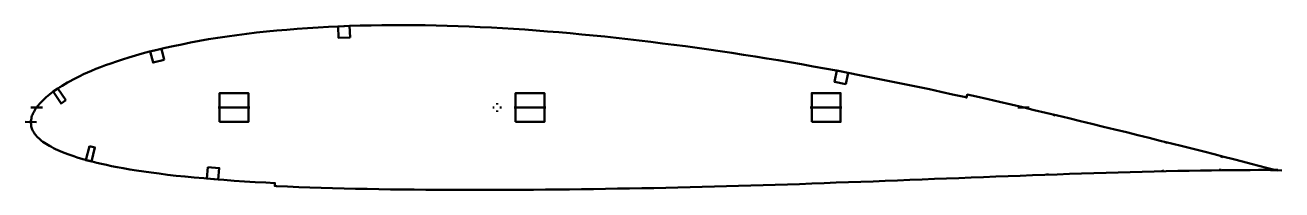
# Model space of a CAD drawing. Header units: metres. Extents: x -1 to 436, y 71 to 129.
import ezdxf

# ---------------------------------------------------------------- set-up
doc = ezdxf.new("R2010")
doc.units = ezdxf.units.M
doc.layers.add('Layer', color=1, linetype='Continuous', lineweight=50)

msp = doc.modelspace()

# ---------------------------------------------------------------- linework, layer by layer
at = {"layer": 'Layer'}
for p, q in [((163.12, 101), (163.12, 101.5)), ((5.18, 100), (1.18, 100)), ((77.24, 100), (66.24, 100)), ((162.12, 100), (161.62, 100)), ((163.12, 99), (163.12, 98.5)), ((164.12, 100), (164.62, 100)), ((180.09, 100), (169.09, 100)), ((282.94, 100), (271.94, 100)), ((344, 100), (348, 100)), ((356.72, 97.47), (356.6, 96.98)), ((3.18, 94.9), (-0.82, 95.05)), ((395.57, 87.91), (395.45, 87.43)), ((414.96, 83.02), (414.84, 82.54)), ((414.36, 78.65), (414.36, 78.15)), ((354.36, 77.08), (354.37, 76.58)), ((394.35, 78.3), (394.36, 77.8)), ((433.19, 78.19), (429.19, 78.35)), ((431.77, 78.25), (435.76, 78.09))]:
    msp.add_line(p, q, dxfattribs=at)
msp.add_lwpolyline([(434.26, 78.04), (432.77, 78.42), (430.39, 79.04), (427.81, 79.71), (425.05, 80.43), (422.09, 81.18), (418.94, 81.99), (415.64, 82.85), (412.2, 83.74), (408.63, 84.65), (404.96, 85.57), (401.2, 86.5), (397.38, 87.46), (393.52, 88.43), (389.62, 89.42), (385.69, 90.4), (381.74, 91.37), (377.76, 92.33), (373.78, 93.31), (369.79, 94.3), (365.79, 95.29), (361.79, 96.27), (357.78, 97.22), (353.76, 98.16), (349.74, 99.1), (345.73, 100.07), (341.71, 101.03), (337.7, 101.98), (333.68, 102.9), (329.65, 103.8), (326.47, 104.49), (326.25, 103.46), (325.38, 103.65), (321.35, 104.53), (317.32, 105.43), (313.3, 106.31), (309.27, 107.19), (305.25, 108.03), (301.21, 108.85), (297.17, 109.65), (293.13, 110.46), (289.09, 111.27), (285.06, 112.06), (281.03, 112.83), (276.99, 113.56), (272.95, 114.29), (268.91, 115), (264.87, 115.71), (260.84, 116.41), (256.81, 117.08), (252.78, 117.72), (248.74, 118.34), (244.7, 118.95), (240.67, 119.56), (236.64, 120.15), (232.62, 120.72), (228.59, 121.26), (224.57, 121.79), (220.55, 122.3), (216.53, 122.8), (212.52, 123.28), (208.51, 123.75), (204.51, 124.2), (200.52, 124.62), (196.52, 125.02), (192.54, 125.41), (188.56, 125.78), (184.59, 126.13), (180.64, 126.47), (176.71, 126.77), (172.79, 127.06), (168.89, 127.32), (165.01, 127.56), (161.15, 127.78), (157.29, 127.97), (153.45, 128.14), (149.61, 128.28), (145.78, 128.4), (141.97, 128.5), (138.17, 128.57), (134.38, 128.62), (130.61, 128.64), (126.84, 128.63), (123.09, 128.59), (119.35, 128.53), (115.63, 128.45), (111.93, 128.33), (108.24, 128.19), (104.57, 128.02), (100.93, 127.83), (97.31, 127.6), (93.7, 127.34), (90.13, 127.05), (86.58, 126.74), (83.07, 126.41), (79.6, 126.03), (76.16, 125.61), (72.76, 125.16), (69.4, 124.7), (66.11, 124.23), (62.87, 123.72), (59.71, 123.16), (56.61, 122.57), (53.58, 121.95), (50.64, 121.32), (47.79, 120.69), (45.04, 120.06), (42.41, 119.41), (39.89, 118.74), (37.48, 118.05), (35.18, 117.36), (33, 116.66), (30.94, 115.98), (28.98, 115.31), (27.14, 114.65), (25.41, 114.01), (23.79, 113.38), (22.26, 112.76), (20.83, 112.14), (19.49, 111.53), (18.22, 110.93), (17.03, 110.34), (15.91, 109.76), (14.86, 109.19), (13.86, 108.63), (12.92, 108.09), (12.03, 107.56), (11.2, 107.04), (10.41, 106.53), (9.67, 106.03), (8.96, 105.53), (8.3, 105.04), (7.67, 104.56), (7.09, 104.09), (6.52, 103.61), (6, 103.14), (5.51, 102.68), (5.05, 102.21), (4.61, 101.76), (4.21, 101.3), (3.83, 100.85), (3.48, 100.4), (3.15, 99.96), (2.84, 99.52), (2.56, 99.08), (2.3, 98.64), (2.06, 98.21), (1.86, 97.82), (1.7, 97.44), (1.56, 97.05), (1.45, 96.63), (1.36, 96.19), (1.27, 95.74), (1.22, 95.39), (1.18, 94.98), (1.21, 94.66), (1.24, 94.23), (1.27, 93.83), (1.32, 93.43), (1.4, 93.05), (1.5, 92.68), (1.65, 92.3), (1.82, 91.92), (2.04, 91.54), (2.3, 91.14), (2.59, 90.75), (2.91, 90.35), (3.25, 89.96), (3.61, 89.58), (4.01, 89.2), (4.44, 88.82), (4.9, 88.45), (5.39, 88.08), (5.91, 87.71), (6.46, 87.35), (7.05, 86.99), (7.67, 86.63), (8.33, 86.27), (9.02, 85.9), (9.75, 85.54), (10.51, 85.19), (11.32, 84.83), (12.18, 84.47), (13.08, 84.11), (14.04, 83.75), (15.05, 83.38), (16.11, 83.01), (17.24, 82.64), (18.44, 82.27), (19.7, 81.9), (21.05, 81.53), (22.5, 81.16), (24.04, 80.78), (25.67, 80.4), (27.4, 80.01), (29.24, 79.62), (31.21, 79.23), (33.29, 78.85), (35.51, 78.47), (37.87, 78.11), (40.37, 77.74), (43, 77.37), (45.75, 76.99), (48.62, 76.62), (51.62, 76.27), (54.74, 75.95), (57.96, 75.64), (61.29, 75.36), (64.71, 75.07), (68.2, 74.78), (71.75, 74.51), (75.38, 74.28), (79.06, 74.07), (82.8, 73.88), (85.93, 73.73), (85.88, 72.69), (86.54, 72.66), (90.37, 72.47), (94.23, 72.31), (98.13, 72.17), (102.05, 72.05), (106.01, 71.95), (109.99, 71.85), (113.99, 71.75), (118.02, 71.65), (122.06, 71.58), (126.12, 71.52), (130.2, 71.47), (134.3, 71.43), (138.41, 71.41), (142.54, 71.38), (146.67, 71.36), (150.82, 71.34), (154.98, 71.34), (159.15, 71.34), (163.32, 71.35), (167.5, 71.36), (171.67, 71.39), (175.84, 71.41), (180.01, 71.44), (184.17, 71.47), (188.32, 71.51), (192.49, 71.56), (196.65, 71.63), (200.83, 71.7), (205.01, 71.77), (209.19, 71.84), (213.38, 71.9), (217.57, 71.98), (221.77, 72.08), (225.97, 72.19), (230.18, 72.3), (234.39, 72.4), (238.61, 72.49), (242.83, 72.58), (247.05, 72.71), (251.28, 72.86), (255.52, 73.01), (259.75, 73.14), (263.99, 73.25), (268.23, 73.37), (272.48, 73.52), (276.72, 73.69), (280.98, 73.86), (285.23, 74.02), (289.49, 74.16), (293.74, 74.3), (298, 74.45), (302.26, 74.64), (306.52, 74.82), (310.78, 74.98), (315.05, 75.14), (319.31, 75.29), (323.58, 75.43), (327.84, 75.6), (332.11, 75.78), (336.37, 75.95), (340.64, 76.11), (344.91, 76.26), (349.17, 76.4), (353.43, 76.55), (357.69, 76.71), (361.94, 76.87), (366.2, 77.02), (370.44, 77.15), (374.68, 77.27), (378.9, 77.39), (383.11, 77.51), (387.29, 77.63), (391.44, 77.73), (395.56, 77.83), (399.62, 77.92), (403.6, 77.98), (407.5, 78.05), (411.28, 78.1), (414.93, 78.16), (418.42, 78.2), (421.71, 78.22), (424.81, 78.24), (427.69, 78.26), (430.36, 78.27), (432.82, 78.27), (434.34, 78.26)], close=True, dxfattribs=at)
for points in [[(112.07, 124.33), (108.07, 124.18), (107.92, 128.18), (111.92, 128.33), (112.07, 124.33)], [(47.5, 116.54), (43.62, 115.58), (42.66, 119.47), (46.54, 120.43), (47.5, 116.54)], [(284.32, 108.13), (280.39, 108.88), (281.14, 112.81), (285.06, 112.06), (284.32, 108.13)], [(13.34, 102.48), (11.68, 101.36), (8.88, 105.5), (10.54, 106.62), (13.34, 102.48)], [(66.74, 95), (66.74, 105), (76.74, 105), (76.74, 95), (66.74, 95)], [(169.59, 95), (169.59, 105), (179.59, 105), (179.59, 95), (169.59, 95)], [(272.44, 95), (272.44, 105), (282.44, 105), (282.44, 95), (272.44, 95)], [(21.51, 86.58), (23.45, 86.08), (22.21, 81.24), (20.27, 81.73), (21.51, 86.58)], [(62.63, 79.26), (66.61, 78.92), (66.27, 74.93), (62.29, 75.27), (62.63, 79.26)]]:
    msp.add_lwpolyline(points, dxfattribs=at)

doc.saveas('drawing.dxf')
